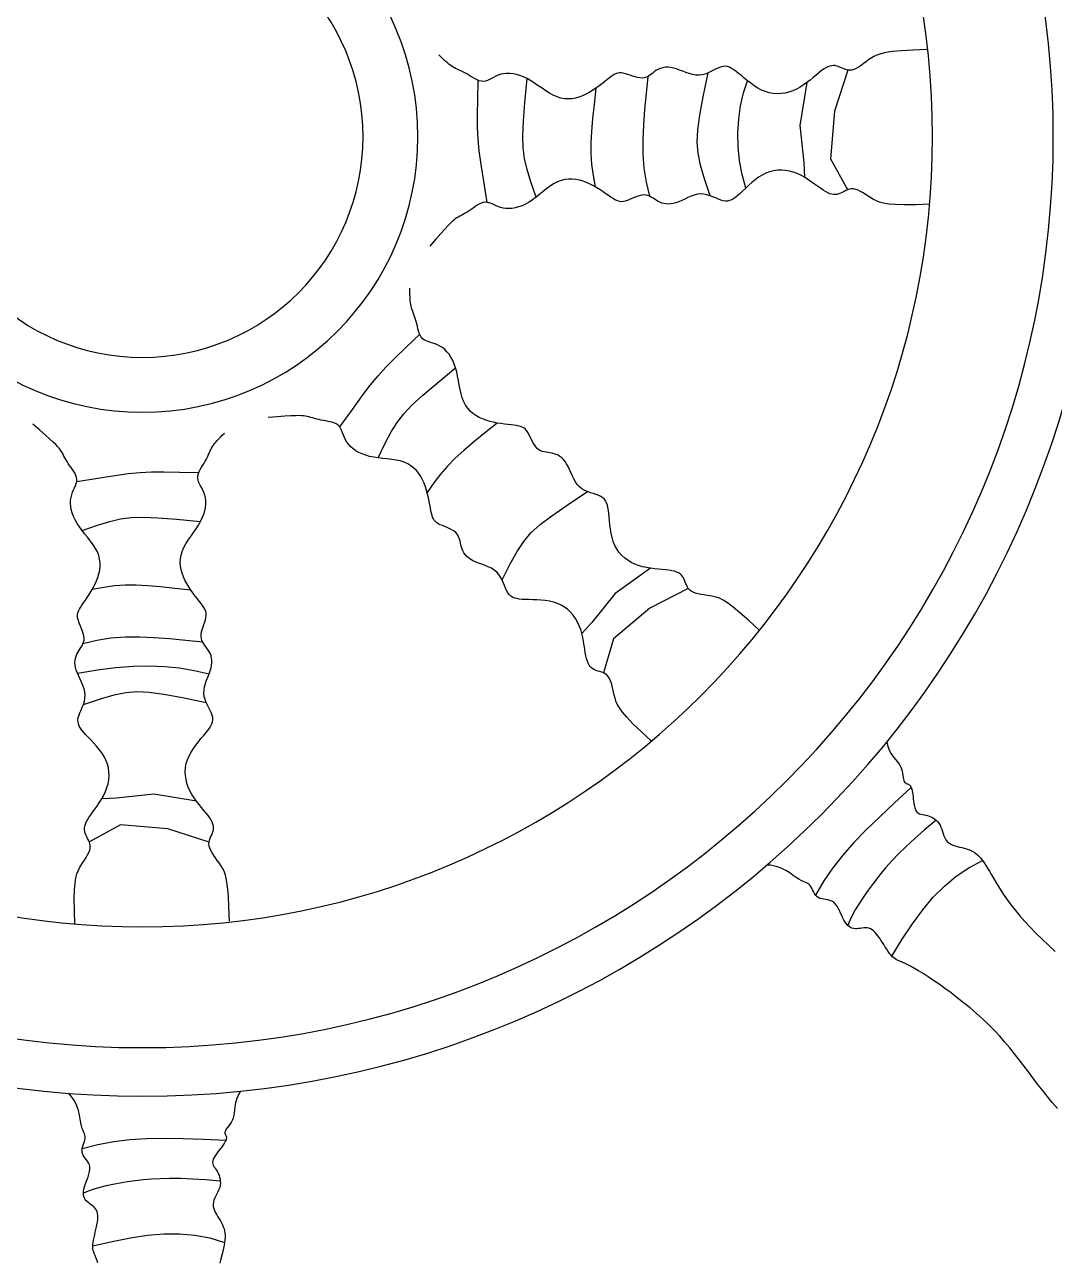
# Model space of a CAD drawing. Header units: millimetres. Extents: x -37 to 8970, y -2 to 4773.
# Drawn here: x 8099.3 to 8178.3, y 353.8 to 448.8 of the extents above; entities that cross this region are included whole.
import ezdxf

# ---------------------------------------------------------------- set-up
doc = ezdxf.new("R2010")
doc.units = ezdxf.units.MM

msp = doc.modelspace()

# ---------------------------------------------------------------- linework, layer by layer
at = {"color": 18, "true_color": 0x000000}
for p, q in [((8162.493, 445.354), (8161.479, 442.195)), ((8159.364, 444.4), (8158.82, 441.111)), ((8161.479, 442.195), (8161.182, 438.553)), ((8158.82, 441.111), (8159.114, 438.256)), ((8159.114, 438.256), (8159.173, 437.125)), ((8161.182, 438.553), (8162.481, 436.185)), ((8147.364, 407.111), (8144.655, 405.17)), ((8144.655, 405.17), (8142.844, 402.943)), ((8150.252, 405.573), (8147.302, 404.057)), ((8147.302, 404.057), (8144.516, 401.691)), ((8142.844, 402.943), (8142.086, 402.102)), ((8144.516, 401.691), (8143.76, 399.098)), ((8165.488, 393.772), (8165.546, 393.528)), ((8165.546, 393.528), (8165.683, 393.159)), ((8165.683, 393.159), (8165.839, 392.864)), ((8165.839, 392.864), (8166.003, 392.624)), ((8166.003, 392.624), (8166.167, 392.425)), ((8166.167, 392.425), (8166.318, 392.25)), ((8166.318, 392.25), (8166.448, 392.081)), ((8166.448, 392.081), (8166.547, 391.907)), ((8166.547, 391.907), (8166.62, 391.728)), ((8166.62, 391.728), (8166.671, 391.549)), ((8166.671, 391.549), (8166.706, 391.375)), ((8166.706, 391.375), (8166.73, 391.21)), ((8166.73, 391.21), (8166.749, 391.059)), ((8166.749, 391.059), (8166.769, 390.927)), ((8166.769, 390.927), (8166.794, 390.817)), ((8166.794, 390.817), (8166.829, 390.734)), ((8166.829, 390.734), (8166.872, 390.674)), ((8166.872, 390.674), (8166.923, 390.631)), ((8166.923, 390.631), (8166.979, 390.6)), ((8166.979, 390.6), (8167.037, 390.577)), ((8167.037, 390.577), (8167.097, 390.556)), ((8167.097, 390.556), (8167.154, 390.533)), ((8167.154, 390.533), (8167.209, 390.501)), ((8167.209, 390.501), (8167.258, 390.458)), ((8167.258, 390.458), (8167.302, 390.401)), ((8106.369, 389.478), (8105.238, 389.419)), ((8109.224, 389.772), (8106.369, 389.478)), ((8112.513, 389.229), (8109.224, 389.772)), ((8167.302, 390.401), (8167.341, 390.33)), ((8167.341, 390.33), (8167.377, 390.245)), ((8167.377, 390.245), (8167.408, 390.145)), ((8167.408, 390.145), (8167.437, 390.029)), ((8167.437, 390.029), (8167.462, 389.898)), ((8167.462, 389.898), (8167.486, 389.751)), ((8167.486, 389.751), (8167.507, 389.588)), ((8167.507, 389.588), (8167.529, 389.414)), ((8167.529, 389.414), (8167.552, 389.235)), ((8167.552, 389.235), (8167.579, 389.057)), ((8167.579, 389.057), (8167.612, 388.886)), ((8167.612, 388.886), (8167.652, 388.726)), ((8167.652, 388.726), (8167.702, 388.585)), ((8167.702, 388.585), (8167.762, 388.467)), ((8167.762, 388.467), (8167.835, 388.378)), ((8167.835, 388.378), (8167.92, 388.312)), ((8167.92, 388.312), (8168.016, 388.266)), ((8168.016, 388.266), (8168.121, 388.233)), ((8168.121, 388.233), (8168.234, 388.208)), ((8168.234, 388.208), (8168.354, 388.187)), ((8168.354, 388.187), (8168.481, 388.163)), ((8168.481, 388.163), (8168.612, 388.132)), ((8168.612, 388.132), (8168.747, 388.088)), ((8168.747, 388.088), (8168.883, 388.031)), ((8168.883, 388.031), (8169.018, 387.961)), ((8169.018, 387.961), (8169.148, 387.877)), ((8169.148, 387.877), (8169.273, 387.78)), ((8169.273, 387.78), (8169.388, 387.668)), ((8169.388, 387.668), (8169.491, 387.542)), ((8106.666, 387.41), (8104.298, 386.112)), ((8110.309, 387.113), (8106.666, 387.41)), ((8113.467, 386.1), (8110.309, 387.113)), ((8169.491, 387.542), (8169.581, 387.401)), ((8169.581, 387.401), (8169.655, 387.246)), ((8169.655, 387.246), (8169.717, 387.081)), ((8169.717, 387.081), (8169.773, 386.911)), ((8169.773, 386.911), (8169.828, 386.74)), ((8169.828, 386.74), (8169.886, 386.572)), ((8169.886, 386.572), (8169.953, 386.412)), ((8169.953, 386.412), (8170.034, 386.266)), ((8170.034, 386.266), (8170.134, 386.137)), ((8170.134, 386.137), (8170.257, 386.029)), ((8170.257, 386.029), (8170.399, 385.94)), ((8170.399, 385.94), (8170.558, 385.867)), ((8170.558, 385.867), (8170.727, 385.806)), ((8170.727, 385.806), (8170.905, 385.755)), ((8170.905, 385.755), (8171.085, 385.71)), ((8171.085, 385.71), (8171.265, 385.667)), ((8171.265, 385.667), (8171.439, 385.624)), ((8171.439, 385.624), (8171.605, 385.577)), ((8171.605, 385.577), (8171.763, 385.525)), ((8171.763, 385.525), (8171.913, 385.466)), ((8171.913, 385.466), (8172.057, 385.397)), ((8172.057, 385.397), (8172.195, 385.317)), ((8172.195, 385.317), (8172.328, 385.224)), ((8172.328, 385.224), (8172.458, 385.116)), ((8172.458, 385.116), (8172.585, 384.992)), ((8172.585, 384.992), (8172.711, 384.849)), ((8172.711, 384.849), (8172.836, 384.688)), ((8156.566, 384.311), (8156.275, 384.318)), ((8157.004, 384.227), (8156.566, 384.311)), ((8157.393, 384.088), (8157.004, 384.227)), ((8157.737, 383.915), (8157.393, 384.088)), ((8158.041, 383.725), (8157.737, 383.915)), ((8172.836, 384.688), (8172.963, 384.508)), ((8172.963, 384.508), (8173.094, 384.308)), ((8173.094, 384.308), (8173.231, 384.089)), ((8173.231, 384.089), (8173.375, 383.851)), ((8173.375, 383.851), (8173.528, 383.592)), ((8158.307, 383.538), (8158.041, 383.725)), ((8158.541, 383.373), (8158.307, 383.538)), ((8158.746, 383.243), (8158.541, 383.373)), ((8158.924, 383.147), (8158.746, 383.243)), ((8159.08, 383.074), (8158.924, 383.147)), ((8159.214, 383.017), (8159.08, 383.074)), ((8159.331, 382.968), (8159.214, 383.017)), ((8159.432, 382.917), (8159.331, 382.968)), ((8159.52, 382.857), (8159.432, 382.917)), ((8159.598, 382.78), (8159.52, 382.857)), ((8173.528, 383.592), (8173.692, 383.313)), ((8173.692, 383.313), (8173.87, 383.015)), ((8173.87, 383.015), (8174.063, 382.696)), ((8159.669, 382.68), (8159.598, 382.78)), ((8159.736, 382.56), (8159.669, 382.68)), ((8159.802, 382.428), (8159.736, 382.56)), ((8159.87, 382.291), (8159.802, 382.428)), ((8159.944, 382.157), (8159.87, 382.291)), ((8160.027, 382.03), (8159.944, 382.157)), ((8160.121, 381.92), (8160.027, 382.03)), ((8160.231, 381.832), (8160.121, 381.92)), ((8174.063, 382.696), (8174.275, 382.359)), ((8174.275, 382.359), (8174.508, 382.005)), ((8174.508, 382.005), (8174.765, 381.634)), ((8160.358, 381.772), (8160.231, 381.832)), ((8160.5, 381.732), (8160.358, 381.772)), ((8160.651, 381.706), (8160.5, 381.732)), ((8160.809, 381.684), (8160.651, 381.706)), ((8160.969, 381.659), (8160.809, 381.684)), ((8161.126, 381.621), (8160.969, 381.659)), ((8161.277, 381.563), (8161.126, 381.621)), ((8161.417, 381.477), (8161.277, 381.563)), ((8161.543, 381.356), (8161.417, 381.477)), ((8161.657, 381.205), (8161.543, 381.356)), ((8161.761, 381.033), (8161.657, 381.205)), ((8161.857, 380.845), (8161.761, 381.033)), ((8174.765, 381.634), (8175.049, 381.247)), ((8175.049, 381.247), (8175.363, 380.846)), ((8161.947, 380.65), (8161.857, 380.845)), ((8162.034, 380.455), (8161.947, 380.65)), ((8162.12, 380.267), (8162.034, 380.455)), ((8162.208, 380.095), (8162.12, 380.267)), ((8162.299, 379.943), (8162.208, 380.095)), ((8175.363, 380.846), (8175.709, 380.43)), ((8175.709, 380.43), (8176.089, 380.002)), ((8176.089, 380.002), (8176.502, 379.562)), ((8162.393, 379.812), (8162.299, 379.943)), ((8162.492, 379.703), (8162.393, 379.812)), ((8162.596, 379.613), (8162.492, 379.703)), ((8162.704, 379.543), (8162.596, 379.613)), ((8162.816, 379.492), (8162.704, 379.543)), ((8162.934, 379.459), (8162.816, 379.492)), ((8163.058, 379.443), (8162.934, 379.459)), ((8163.186, 379.443), (8163.058, 379.443)), ((8163.319, 379.455), (8163.186, 379.443)), ((8163.454, 379.473), (8163.319, 379.455)), ((8163.591, 379.492), (8163.454, 379.473)), ((8163.728, 379.508), (8163.591, 379.492)), ((8163.864, 379.515), (8163.728, 379.508)), ((8163.997, 379.508), (8163.864, 379.515)), ((8164.125, 379.482), (8163.997, 379.508)), ((8164.248, 379.434), (8164.125, 379.482)), ((8164.367, 379.363), (8164.248, 379.434)), ((8164.482, 379.271), (8164.367, 379.363)), ((8164.595, 379.162), (8164.482, 379.271)), ((8164.705, 379.035), (8164.595, 379.162)), ((8164.814, 378.894), (8164.705, 379.035)), ((8176.502, 379.562), (8176.944, 379.111)), ((8176.944, 379.111), (8177.414, 378.651)), ((8164.924, 378.739), (8164.814, 378.894)), ((8165.034, 378.574), (8164.924, 378.739)), ((8165.146, 378.4), (8165.034, 378.574)), ((8165.26, 378.221), (8165.146, 378.4)), ((8165.373, 378.041), (8165.26, 378.221)), ((8177.414, 378.651), (8177.907, 378.182)), ((8177.907, 378.182), (8178.422, 377.706)), ((8165.487, 377.866), (8165.373, 378.041)), ((8165.599, 377.698), (8165.487, 377.866)), ((8165.71, 377.544), (8165.599, 377.698)), ((8165.818, 377.406), (8165.71, 377.544)), ((8165.924, 377.29), (8165.818, 377.406)), ((8166.027, 377.199), (8165.924, 377.29)), ((8166.131, 377.126), (8166.027, 377.199)), ((8166.241, 377.065), (8166.131, 377.126)), ((8166.364, 377.009), (8166.241, 377.065)), ((8166.503, 376.951), (8166.364, 377.009)), ((8166.663, 376.885), (8166.503, 376.951)), ((8166.851, 376.803), (8166.663, 376.885)), ((8167.07, 376.698), (8166.851, 376.803)), ((8167.326, 376.565), (8167.07, 376.698)), ((8167.616, 376.403), (8167.326, 376.565)), ((8167.938, 376.212), (8167.616, 376.403)), ((8168.291, 375.995), (8167.938, 376.212)), ((8168.671, 375.75), (8168.291, 375.995)), ((8169.077, 375.479), (8168.671, 375.75)), ((8169.506, 375.183), (8169.077, 375.479)), ((8169.956, 374.862), (8169.506, 375.183)), ((8170.424, 374.517), (8169.956, 374.862)), ((8170.905, 374.15), (8170.424, 374.517)), ((8171.394, 373.765), (8170.905, 374.15)), ((8171.884, 373.363), (8171.394, 373.765)), ((8172.37, 372.948), (8171.884, 373.363)), ((8172.847, 372.521), (8172.37, 372.948)), ((8173.31, 372.085), (8172.847, 372.521)), ((8173.752, 371.643), (8173.31, 372.085)), ((8174.169, 371.197), (8173.752, 371.643)), ((8174.565, 370.747), (8174.169, 371.197)), ((8174.944, 370.294), (8174.565, 370.747)), ((8175.308, 369.838), (8174.944, 370.294)), ((8175.664, 369.38), (8175.308, 369.838)), ((8176.014, 368.919), (8175.664, 369.38)), ((8176.364, 368.455), (8176.014, 368.919)), ((8176.717, 367.99), (8176.364, 368.455)), ((8177.076, 367.522), (8176.717, 367.99)), ((8102.897, 366.6), (8102.696, 366.811)), ((8115.764, 366.768), (8115.6, 366.41)), ((8115.896, 366.981), (8115.764, 366.768)), ((8177.443, 367.053), (8177.076, 367.522)), ((8177.818, 366.582), (8177.443, 367.053)), ((8103.147, 366.231), (8102.897, 366.6)), ((8103.325, 365.858), (8103.147, 366.231)), ((8103.445, 365.492), (8103.325, 365.858)), ((8115.449, 365.805), (8115.423, 365.549)), ((8115.501, 366.091), (8115.449, 365.805)), ((8115.6, 366.41), (8115.501, 366.091)), ((8178.199, 366.109), (8177.818, 366.582)), ((8178.588, 365.634), (8178.199, 366.109)), ((8103.525, 365.143), (8103.445, 365.492)), ((8103.582, 364.822), (8103.525, 365.143)), ((8103.63, 364.54), (8103.582, 364.822)), ((8115.326, 364.913), (8115.251, 364.736)), ((8115.379, 365.107), (8115.326, 364.913)), ((8115.406, 365.318), (8115.379, 365.107)), ((8115.423, 365.549), (8115.406, 365.318)), ((8103.683, 364.304), (8103.63, 364.54)), ((8103.741, 364.109), (8103.683, 364.304)), ((8103.8, 363.948), (8103.741, 364.109)), ((8103.855, 363.813), (8103.8, 363.948)), ((8114.696, 363.885), (8114.684, 363.811)), ((8114.73, 363.969), (8114.696, 363.885)), ((8114.789, 364.064), (8114.73, 363.969)), ((8114.87, 364.171), (8114.789, 364.064)), ((8114.963, 364.291), (8114.87, 364.171)), ((8115.062, 364.425), (8114.963, 364.291)), ((8115.161, 364.573), (8115.062, 364.425)), ((8115.251, 364.736), (8115.161, 364.573)), ((8103.806, 362.836), (8103.854, 362.981)), ((8103.854, 362.981), (8103.901, 363.12)), ((8103.902, 363.695), (8103.855, 363.813)), ((8103.901, 363.12), (8103.938, 363.252)), ((8103.938, 363.588), (8103.902, 363.695)), ((8103.958, 363.484), (8103.938, 363.588)), ((8103.938, 363.252), (8103.959, 363.374)), ((8103.959, 363.374), (8103.958, 363.484)), ((8114.627, 362.957), (8114.553, 362.846)), ((8114.689, 363.058), (8114.627, 362.957)), ((8114.684, 363.811), (8114.689, 363.745)), ((8114.689, 363.745), (8114.707, 363.684)), ((8114.737, 363.152), (8114.689, 363.058)), ((8114.707, 363.684), (8114.732, 363.627)), ((8114.732, 363.627), (8114.759, 363.57)), ((8114.773, 363.237), (8114.737, 363.152)), ((8114.759, 363.57), (8114.784, 363.512)), ((8114.795, 363.315), (8114.773, 363.237)), ((8114.784, 363.512), (8114.8, 363.452)), ((8114.804, 363.386), (8114.795, 363.315)), ((8114.8, 363.452), (8114.804, 363.386)), ((8103.72, 362.396), (8103.731, 362.541)), ((8103.736, 362.256), (8103.72, 362.396)), ((8103.731, 362.541), (8103.762, 362.688)), ((8103.783, 362.123), (8103.736, 362.256)), ((8103.762, 362.688), (8103.806, 362.836)), ((8103.855, 361.995), (8103.783, 362.123)), ((8103.944, 361.869), (8103.855, 361.995)), ((8113.943, 362.024), (8113.858, 361.883)), ((8114.041, 362.169), (8113.943, 362.024)), ((8114.148, 362.314), (8114.041, 362.169)), ((8114.258, 362.457), (8114.148, 362.314)), ((8114.365, 362.595), (8114.258, 362.457)), ((8114.465, 362.726), (8114.365, 362.595)), ((8114.553, 362.846), (8114.465, 362.726)), ((8104.04, 361.742), (8103.944, 361.869)), ((8104.135, 361.612), (8104.04, 361.742)), ((8104.22, 361.474), (8104.135, 361.612)), ((8104.285, 361.326), (8104.22, 361.474)), ((8104.323, 361.166), (8104.285, 361.326)), ((8104.301, 360.804), (8104.327, 360.991)), ((8104.327, 360.991), (8104.323, 361.166)), ((8113.753, 361.622), (8113.741, 361.507)), ((8113.741, 361.507), (8113.755, 361.401)), ((8113.793, 361.748), (8113.753, 361.622)), ((8113.755, 361.401), (8113.79, 361.301)), ((8113.79, 361.301), (8113.841, 361.203)), ((8113.858, 361.883), (8113.793, 361.748)), ((8113.841, 361.203), (8113.903, 361.106)), ((8113.903, 361.106), (8113.973, 361.005)), ((8113.973, 361.005), (8114.046, 360.899)), ((8104.037, 360.007), (8104.113, 360.206)), ((8104.113, 360.206), (8104.187, 360.408)), ((8104.187, 360.408), (8104.252, 360.609)), ((8104.252, 360.609), (8104.301, 360.804)), ((8114.046, 360.899), (8114.117, 360.784)), ((8114.117, 360.784), (8114.181, 360.658)), ((8114.181, 360.658), (8114.237, 360.521)), ((8114.237, 360.521), (8114.283, 360.377)), ((8114.283, 360.377), (8114.316, 360.225)), ((8114.316, 360.225), (8114.335, 360.068)), ((8114.335, 360.068), (8114.337, 359.908)), ((8103.829, 359.151), (8103.837, 359.299)), ((8103.839, 359.015), (8103.829, 359.151)), ((8103.837, 359.299), (8103.862, 359.458)), ((8103.862, 359.458), (8103.905, 359.629)), ((8103.905, 359.629), (8103.965, 359.814)), ((8103.965, 359.814), (8104.037, 360.007)), ((8114.075, 359.1), (8113.992, 358.94)), ((8114.155, 359.26), (8114.075, 359.1)), ((8114.228, 359.421), (8114.155, 359.26)), ((8114.285, 359.582), (8114.228, 359.421)), ((8114.321, 359.745), (8114.285, 359.582)), ((8114.337, 359.908), (8114.321, 359.745)), ((8103.866, 358.889), (8103.839, 359.015)), ((8103.909, 358.773), (8103.866, 358.889)), ((8103.969, 358.666), (8103.909, 358.773)), ((8104.045, 358.568), (8103.969, 358.666)), ((8104.136, 358.477), (8104.045, 358.568)), ((8104.238, 358.391), (8104.136, 358.477)), ((8104.347, 358.308), (8104.238, 358.391)), ((8104.457, 358.225), (8104.347, 358.308)), ((8104.565, 358.14), (8104.457, 358.225)), ((8104.666, 358.049), (8104.565, 358.14)), ((8113.803, 358.459), (8113.783, 358.297)), ((8113.783, 358.297), (8113.793, 358.134)), ((8113.793, 358.134), (8113.831, 357.971)), ((8113.849, 358.62), (8113.803, 358.459)), ((8113.915, 358.78), (8113.849, 358.62)), ((8113.992, 358.94), (8113.915, 358.78)), ((8104.755, 357.95), (8104.666, 358.049)), ((8104.828, 357.841), (8104.755, 357.95)), ((8104.881, 357.719), (8104.828, 357.841)), ((8104.914, 357.585), (8104.881, 357.719)), ((8104.931, 357.439), (8104.914, 357.585)), ((8104.922, 357.114), (8104.933, 357.282)), ((8104.933, 357.282), (8104.931, 357.439)), ((8113.831, 357.971), (8113.891, 357.807)), ((8113.891, 357.807), (8113.968, 357.644)), ((8113.968, 357.644), (8114.057, 357.482)), ((8114.057, 357.482), (8114.153, 357.323)), ((8114.153, 357.323), (8114.249, 357.166)), ((8104.738, 356.147), (8104.785, 356.353)), ((8104.785, 356.353), (8104.829, 356.556)), ((8104.829, 356.556), (8104.867, 356.751)), ((8104.867, 356.751), (8104.899, 356.937)), ((8104.899, 356.937), (8104.922, 357.114)), ((8114.249, 357.166), (8114.342, 357.012)), ((8114.342, 357.012), (8114.427, 356.861)), ((8114.427, 356.861), (8114.501, 356.713)), ((8114.501, 356.713), (8114.565, 356.565)), ((8114.565, 356.565), (8114.618, 356.414)), ((8114.618, 356.414), (8114.66, 356.26)), ((8114.66, 356.26), (8114.688, 356.1)), ((8104.557, 355.175), (8104.578, 355.349)), ((8104.578, 355.349), (8104.609, 355.537)), ((8104.609, 355.537), (8104.647, 355.735)), ((8104.647, 355.735), (8104.691, 355.939)), ((8104.691, 355.939), (8104.738, 356.147)), ((8114.668, 355.362), (8114.631, 355.145)), ((8114.694, 355.565), (8114.668, 355.362)), ((8114.688, 356.1), (8114.704, 355.932)), ((8114.706, 355.754), (8114.694, 355.565)), ((8114.704, 355.932), (8114.706, 355.754)), ((8104.55, 355.019), (8104.557, 355.175)), ((8104.558, 354.881), (8104.55, 355.019)), ((8104.58, 354.756), (8104.558, 354.881)), ((8104.615, 354.635), (8104.58, 354.756)), ((8104.662, 354.509), (8104.615, 354.635)), ((8104.719, 354.37), (8104.662, 354.509)), ((8104.786, 354.209), (8104.719, 354.37)), ((8114.457, 354.389), (8114.383, 354.098)), ((8114.524, 354.659), (8114.457, 354.389)), ((8114.582, 354.911), (8114.524, 354.659)), ((8114.631, 355.145), (8114.582, 354.911)), ((8104.861, 354.019), (8104.786, 354.209)), ((8104.942, 353.789), (8104.861, 354.019)), ((8114.383, 354.098), (8114.302, 353.785))]:
    msp.add_line(p, q, dxfattribs=at)
for points in [[(8168.575, 446.923), (8167.486, 446.887), (8166.619, 446.838), (8165.941, 446.775), (8165.422, 446.699), (8165.029, 446.611), (8164.732, 446.509), (8164.498, 446.396), (8164.296, 446.27), (8164.099, 446.134), (8163.903, 445.992), (8163.709, 445.85), (8163.518, 445.715), (8163.331, 445.591), (8163.15, 445.487), (8162.974, 445.406), (8162.806, 445.356), (8162.646, 445.34), (8162.493, 445.354), (8162.346, 445.39), (8162.204, 445.442), (8162.066, 445.502), (8161.932, 445.565), (8161.799, 445.623), (8161.668, 445.668), (8161.536, 445.696), (8161.403, 445.704), (8161.266, 445.692), (8161.123, 445.659), (8160.974, 445.603), (8160.816, 445.524), (8160.647, 445.42), (8160.466, 445.292), (8160.271, 445.14), (8160.063, 444.968), (8159.842, 444.783), (8159.609, 444.591), (8159.364, 444.4), (8159.107, 444.215), (8158.84, 444.043), (8158.564, 443.89), (8158.278, 443.762), (8157.984, 443.661), (8157.685, 443.589), (8157.382, 443.547), (8157.078, 443.535), (8156.774, 443.556), (8156.472, 443.611), (8156.174, 443.701), (8155.881, 443.826), (8155.596, 443.979), (8155.32, 444.155), (8155.054, 444.345), (8154.8, 444.542), (8154.559, 444.738), (8154.332, 444.927), (8154.122, 445.101), (8153.929, 445.254), (8153.749, 445.383), (8153.58, 445.488), (8153.419, 445.567), (8153.26, 445.619), (8153.102, 445.643), (8152.94, 445.637), (8152.771, 445.601), (8152.592, 445.535), (8152.403, 445.447), (8152.205, 445.345), (8151.997, 445.239), (8151.78, 445.139), (8151.555, 445.053), (8151.322, 444.991), (8151.082, 444.962), (8150.834, 444.972), (8150.583, 445.016), (8150.33, 445.085), (8150.077, 445.171), (8149.829, 445.265), (8149.586, 445.359), (8149.352, 445.444), (8149.13, 445.512), (8148.921, 445.555), (8148.725, 445.575), (8148.542, 445.573), (8148.37, 445.552), (8148.208, 445.513), (8148.056, 445.458), (8147.913, 445.39), (8147.778, 445.311), (8147.65, 445.222), (8147.526, 445.13), (8147.403, 445.037), (8147.279, 444.949), (8147.151, 444.872), (8147.016, 444.809), (8146.872, 444.766), (8146.714, 444.747), (8146.543, 444.756), (8146.361, 444.788), (8146.172, 444.837), (8145.979, 444.897), (8145.788, 444.962), (8145.603, 445.025), (8145.426, 445.08), (8145.263, 445.122), (8145.116, 445.145), (8144.982, 445.148), (8144.857, 445.13), (8144.735, 445.093), (8144.611, 445.037), (8144.482, 444.96), (8144.342, 444.863), (8144.187, 444.746), (8144.013, 444.61), (8143.821, 444.459), (8143.613, 444.298), (8143.39, 444.131), (8143.156, 443.964), (8142.911, 443.8), (8142.657, 443.646), (8142.397, 443.506), (8142.132, 443.385), (8141.863, 443.285), (8141.589, 443.209), (8141.313, 443.16), (8141.033, 443.141), (8140.752, 443.155), (8140.468, 443.205), (8140.182, 443.292), (8139.895, 443.419), (8139.608, 443.578), (8139.32, 443.76), (8139.033, 443.957), (8138.746, 444.158), (8138.46, 444.356), (8138.176, 444.541), (8137.893, 444.705), (8137.613, 444.84), (8137.337, 444.946), (8137.067, 445.023), (8136.805, 445.074), (8136.552, 445.099), (8136.31, 445.099), (8136.081, 445.075), (8135.866, 445.03), (8135.667, 444.964), (8135.483, 444.884), (8135.309, 444.796), (8135.145, 444.709), (8134.987, 444.627), (8134.833, 444.559), (8134.681, 444.511), (8134.527, 444.491), (8134.371, 444.502), (8134.211, 444.542), (8134.051, 444.605), (8133.889, 444.684), (8133.727, 444.776), (8133.566, 444.874), (8133.407, 444.972), (8133.251, 445.066), (8133.098, 445.15), (8132.949, 445.226), (8132.803, 445.295), (8132.662, 445.36), (8132.526, 445.424), (8132.393, 445.487), (8132.266, 445.552), (8132.144, 445.622), (8132.026, 445.698), (8131.911, 445.782), (8131.796, 445.876), (8131.676, 445.98), (8131.55, 446.097), (8131.415, 446.227), (8131.268, 446.373), (8131.105, 446.536)], [(8134.82, 435.202), (8134.553, 436.832), (8134.354, 438.111), (8134.214, 439.15), (8134.126, 440.058), (8134.082, 440.944), (8134.072, 441.919), (8134.091, 443.092), (8134.128, 444.574)], [(8138.581, 435.609), (8138.178, 436.782), (8137.882, 437.732), (8137.684, 438.565), (8137.577, 439.388), (8137.552, 440.306), (8137.602, 441.428), (8137.718, 442.859), (8137.893, 444.705)], [(8147.151, 444.872), (8147.023, 443.569), (8146.906, 442.332), (8146.814, 441.15), (8146.764, 440.011), (8146.77, 438.904), (8146.85, 437.82), (8147.017, 436.747), (8147.287, 435.673)], [(8151.924, 435.715), (8151.505, 437.018), (8151.204, 438.064), (8151.019, 438.965), (8150.949, 439.829), (8150.992, 440.769), (8151.146, 441.893), (8151.409, 443.313), (8151.78, 445.139)], [(8143.156, 443.964), (8143.022, 442.719), (8142.912, 441.627), (8142.832, 440.653), (8142.789, 439.763), (8142.789, 438.926), (8142.839, 438.106), (8142.944, 437.27), (8143.113, 436.386)], [(8154.67, 436.3), (8154.388, 437.34), (8154.196, 438.4), (8154.09, 439.467), (8154.07, 440.531), (8154.133, 441.581), (8154.277, 442.606), (8154.5, 443.597), (8154.8, 444.542)], [(8168.801, 435.053), (8167.711, 435.017), (8166.842, 435.008), (8166.162, 435.025), (8165.639, 435.067), (8165.242, 435.129), (8164.938, 435.21), (8164.697, 435.308), (8164.487, 435.42), (8164.281, 435.543), (8164.076, 435.671), (8163.873, 435.8), (8163.674, 435.922), (8163.479, 436.033), (8163.291, 436.125), (8163.111, 436.194), (8162.94, 436.233), (8162.779, 436.238), (8162.627, 436.214), (8162.483, 436.168), (8162.345, 436.107), (8162.211, 436.037), (8162.081, 435.966), (8161.953, 435.9), (8161.825, 435.845), (8161.695, 435.809), (8161.563, 435.792), (8161.425, 435.795), (8161.281, 435.819), (8161.128, 435.865), (8160.965, 435.933), (8160.79, 436.025), (8160.601, 436.14), (8160.396, 436.28), (8160.177, 436.438), (8159.944, 436.607), (8159.699, 436.783), (8159.441, 436.958), (8159.173, 437.125), (8158.895, 437.279), (8158.609, 437.413), (8158.315, 437.521), (8158.016, 437.602), (8157.713, 437.654), (8157.408, 437.677), (8157.103, 437.668), (8156.801, 437.627), (8156.503, 437.552), (8156.212, 437.442), (8155.928, 437.298), (8155.654, 437.126), (8155.39, 436.932), (8155.138, 436.725), (8154.897, 436.512), (8154.67, 436.3), (8154.456, 436.096), (8154.258, 435.908), (8154.075, 435.743), (8153.905, 435.602), (8153.743, 435.486), (8153.587, 435.397), (8153.433, 435.334), (8153.276, 435.3), (8153.114, 435.295), (8152.943, 435.32), (8152.761, 435.374), (8152.566, 435.449), (8152.361, 435.537), (8152.147, 435.629), (8151.924, 435.715), (8151.693, 435.785), (8151.457, 435.832), (8151.215, 435.845), (8150.969, 435.818), (8150.721, 435.758), (8150.473, 435.672), (8150.227, 435.569), (8149.985, 435.459), (8149.749, 435.349), (8149.522, 435.249), (8149.304, 435.166), (8149.099, 435.109), (8148.905, 435.076), (8148.722, 435.066), (8148.549, 435.076), (8148.385, 435.104), (8148.23, 435.148), (8148.082, 435.206), (8147.942, 435.277), (8147.808, 435.356), (8147.678, 435.441), (8147.55, 435.525), (8147.42, 435.604), (8147.287, 435.673), (8147.149, 435.727), (8147.001, 435.76), (8146.843, 435.768), (8146.673, 435.748), (8146.493, 435.704), (8146.308, 435.642), (8146.12, 435.57), (8145.934, 435.493), (8145.752, 435.417), (8145.58, 435.35), (8145.42, 435.298), (8145.275, 435.265), (8145.142, 435.253), (8145.015, 435.262), (8144.891, 435.291), (8144.764, 435.34), (8144.63, 435.408), (8144.484, 435.495), (8144.321, 435.601), (8144.139, 435.725), (8143.937, 435.863), (8143.719, 436.01), (8143.486, 436.162), (8143.24, 436.313), (8142.985, 436.46), (8142.722, 436.596), (8142.453, 436.719), (8142.18, 436.823), (8141.905, 436.905), (8141.627, 436.962), (8141.348, 436.992), (8141.068, 436.992), (8140.788, 436.959), (8140.508, 436.891), (8140.229, 436.785), (8139.951, 436.639), (8139.675, 436.461), (8139.4, 436.261), (8139.126, 436.045), (8138.853, 435.825), (8138.581, 435.609), (8138.31, 435.405), (8138.039, 435.223), (8137.768, 435.069), (8137.5, 434.946), (8137.236, 434.85), (8136.977, 434.782), (8136.726, 434.741), (8136.485, 434.725), (8136.255, 434.733), (8136.038, 434.764), (8135.835, 434.816), (8135.646, 434.884), (8135.467, 434.96), (8135.297, 435.036), (8135.134, 435.107), (8134.976, 435.164), (8134.82, 435.202), (8134.666, 435.212), (8134.511, 435.191), (8134.354, 435.14), (8134.198, 435.067), (8134.042, 434.977), (8133.887, 434.874), (8133.733, 434.766), (8133.581, 434.657), (8133.431, 434.554), (8133.284, 434.46), (8133.14, 434.374), (8133, 434.295), (8132.863, 434.221), (8132.731, 434.148), (8132.603, 434.077), (8132.481, 434.003), (8132.363, 433.925), (8132.249, 433.839), (8132.127, 433.732), (8131.981, 433.59), (8131.798, 433.397), (8131.564, 433.139), (8131.264, 432.801), (8130.884, 432.368), (8130.41, 431.826)], [(8155.662, 402.382), (8154.867, 403.127), (8154.219, 403.705), (8153.695, 404.14), (8153.274, 404.453), (8152.934, 404.668), (8152.652, 404.807), (8152.406, 404.892), (8152.175, 404.946), (8151.939, 404.989), (8151.7, 405.027), (8151.462, 405.064), (8151.232, 405.103), (8151.013, 405.148), (8150.81, 405.203), (8150.629, 405.27), (8150.475, 405.353), (8150.35, 405.455), (8150.252, 405.573), (8150.173, 405.703), (8150.11, 405.84), (8150.055, 405.98), (8150.004, 406.119), (8149.951, 406.254), (8149.891, 406.379), (8149.817, 406.492), (8149.729, 406.592), (8149.623, 406.68), (8149.499, 406.757), (8149.354, 406.823), (8149.186, 406.879), (8148.994, 406.925), (8148.775, 406.963), (8148.53, 406.992), (8148.261, 407.018), (8147.974, 407.043), (8147.673, 407.073), (8147.364, 407.111), (8147.052, 407.162), (8146.742, 407.229), (8146.438, 407.316), (8146.146, 407.428), (8145.867, 407.565), (8145.604, 407.725), (8145.36, 407.909), (8145.137, 408.116), (8144.937, 408.346), (8144.762, 408.598), (8144.615, 408.873), (8144.496, 409.168), (8144.403, 409.478), (8144.332, 409.797), (8144.278, 410.12), (8144.238, 410.439), (8144.206, 410.748), (8144.18, 411.042), (8144.154, 411.314), (8144.126, 411.558), (8144.09, 411.777), (8144.045, 411.97), (8143.986, 412.14), (8143.911, 412.289), (8143.816, 412.418), (8143.697, 412.528), (8143.552, 412.622), (8143.379, 412.702), (8143.183, 412.773), (8142.971, 412.842), (8142.749, 412.914), (8142.525, 412.996), (8142.305, 413.095), (8142.096, 413.216), (8141.906, 413.365), (8141.738, 413.547), (8141.592, 413.756), (8141.461, 413.984), (8141.344, 414.223), (8141.234, 414.465), (8141.129, 414.703), (8141.024, 414.929), (8140.914, 415.134), (8140.798, 415.312), (8140.673, 415.465), (8140.542, 415.593), (8140.405, 415.7), (8140.264, 415.786), (8140.118, 415.855), (8139.968, 415.908), (8139.817, 415.947), (8139.663, 415.976), (8139.51, 415.998), (8139.358, 416.019), (8139.208, 416.045), (8139.063, 416.08), (8138.923, 416.132), (8138.79, 416.203), (8138.666, 416.301), (8138.551, 416.428), (8138.445, 416.58), (8138.346, 416.749), (8138.252, 416.927), (8138.163, 417.108), (8138.076, 417.284), (8137.99, 417.448), (8137.905, 417.592), (8137.817, 417.712), (8137.724, 417.809), (8137.623, 417.886), (8137.511, 417.946), (8137.383, 417.993), (8137.237, 418.03), (8137.07, 418.06), (8136.878, 418.088), (8136.659, 418.114), (8136.416, 418.143), (8136.155, 418.176), (8135.88, 418.216), (8135.595, 418.263), (8135.307, 418.321), (8135.019, 418.392), (8134.736, 418.477), (8134.462, 418.578), (8134.201, 418.698), (8133.954, 418.837), (8133.724, 418.998), (8133.513, 419.183), (8133.324, 419.392), (8133.158, 419.628), (8133.018, 419.892), (8132.905, 420.184), (8132.814, 420.5), (8132.74, 420.832), (8132.675, 421.174), (8132.615, 421.519), (8132.553, 421.861), (8132.482, 422.194), (8132.399, 422.509), (8132.296, 422.803), (8132.176, 423.072), (8132.039, 423.318), (8131.889, 423.539), (8131.728, 423.736), (8131.557, 423.907), (8131.378, 424.052), (8131.195, 424.172), (8131.008, 424.266), (8130.82, 424.34), (8130.636, 424.401), (8130.458, 424.455), (8130.288, 424.509), (8130.131, 424.57), (8129.99, 424.644), (8129.867, 424.738), (8129.764, 424.856), (8129.68, 424.997), (8129.61, 425.155), (8129.552, 425.326), (8129.503, 425.505), (8129.458, 425.688), (8129.416, 425.87), (8129.371, 426.047), (8129.322, 426.214), (8129.27, 426.373), (8129.217, 426.525), (8129.163, 426.671), (8129.111, 426.812), (8129.062, 426.951), (8129.019, 427.087), (8128.982, 427.223), (8128.952, 427.36), (8128.93, 427.5), (8128.915, 427.648), (8128.904, 427.807), (8128.898, 427.978), (8128.894, 428.166), (8128.893, 428.374), (8128.893, 428.604)], [(8123.506, 417.962), (8124.47, 419.304), (8125.233, 420.349), (8125.869, 421.182), (8126.449, 421.886), (8127.044, 422.545), (8127.727, 423.241), (8128.569, 424.058), (8129.644, 425.079)], [(8126.453, 415.59), (8126.998, 416.705), (8127.46, 417.586), (8127.909, 418.315), (8128.415, 418.973), (8129.047, 419.64), (8129.875, 420.397), (8130.969, 421.327), (8132.399, 422.509)], [(8103.167, 379.792), (8103.13, 380.881), (8103.121, 381.75), (8103.139, 382.43), (8103.18, 382.953), (8103.242, 383.351), (8103.323, 383.654), (8103.421, 383.895), (8103.533, 384.106), (8103.656, 384.311), (8103.784, 384.516), (8103.913, 384.719), (8104.035, 384.919), (8104.146, 385.113), (8104.238, 385.301), (8104.307, 385.481), (8104.346, 385.653), (8104.351, 385.814), (8104.327, 385.966), (8104.281, 386.11), (8104.22, 386.248), (8104.15, 386.381), (8104.079, 386.511), (8104.013, 386.64), (8103.958, 386.768), (8103.922, 386.897), (8103.905, 387.03), (8103.908, 387.167), (8103.932, 387.312), (8103.978, 387.464), (8104.046, 387.627), (8104.138, 387.802), (8104.254, 387.992), (8104.393, 388.196), (8104.551, 388.415), (8104.721, 388.648), (8104.896, 388.894), (8105.071, 389.151), (8105.238, 389.419), (8105.392, 389.697), (8105.526, 389.983), (8105.635, 390.277), (8105.715, 390.577), (8105.768, 390.88), (8105.79, 391.185), (8105.781, 391.489), (8105.74, 391.791), (8105.665, 392.089), (8105.555, 392.381), (8105.411, 392.664), (8105.239, 392.938), (8105.046, 393.202), (8104.838, 393.455), (8104.625, 393.695), (8104.413, 393.923), (8104.209, 394.136), (8104.021, 394.334), (8103.856, 394.517), (8103.715, 394.688), (8103.599, 394.849), (8103.51, 395.005), (8103.448, 395.16), (8103.413, 395.316), (8103.408, 395.478), (8103.433, 395.649), (8103.487, 395.832), (8103.562, 396.026), (8103.651, 396.231), (8103.742, 396.446), (8103.828, 396.669), (8103.898, 396.899), (8103.945, 397.136), (8103.958, 397.377), (8103.931, 397.623), (8103.871, 397.871), (8103.785, 398.119), (8103.682, 398.365), (8103.572, 398.607), (8103.462, 398.843), (8103.362, 399.071), (8103.279, 399.288), (8103.222, 399.494), (8103.189, 399.688), (8103.179, 399.871), (8103.189, 400.044), (8103.217, 400.208), (8103.261, 400.363), (8103.32, 400.51), (8103.39, 400.65), (8103.47, 400.784), (8103.554, 400.914), (8103.638, 401.043), (8103.717, 401.172), (8103.786, 401.305), (8103.84, 401.444), (8103.873, 401.591), (8103.881, 401.749), (8103.861, 401.919), (8103.817, 402.099), (8103.755, 402.285), (8103.683, 402.473), (8103.606, 402.659), (8103.53, 402.84), (8103.463, 403.012), (8103.411, 403.172), (8103.378, 403.317), (8103.367, 403.451), (8103.375, 403.577), (8103.404, 403.702), (8103.453, 403.828), (8103.521, 403.963), (8103.608, 404.109), (8103.714, 404.271), (8103.838, 404.454), (8103.976, 404.655), (8104.123, 404.874), (8104.275, 405.107), (8104.426, 405.352), (8104.573, 405.607), (8104.709, 405.871), (8104.832, 406.14), (8104.936, 406.412), (8105.018, 406.688), (8105.075, 406.965), (8105.105, 407.244), (8105.105, 407.524), (8105.073, 407.805), (8105.004, 408.085), (8104.898, 408.364), (8104.752, 408.641), (8104.574, 408.918), (8104.374, 409.192), (8104.159, 409.466), (8103.938, 409.739), (8103.722, 410.011), (8103.518, 410.283), (8103.336, 410.554), (8103.182, 410.824), (8103.059, 411.092), (8102.963, 411.357), (8102.895, 411.615), (8102.854, 411.866), (8102.838, 412.107), (8102.846, 412.338), (8102.877, 412.555), (8102.93, 412.757), (8102.997, 412.947), (8103.073, 413.126), (8103.149, 413.296), (8103.22, 413.459), (8103.278, 413.617), (8103.315, 413.772), (8103.325, 413.927), (8103.304, 414.082), (8103.253, 414.238), (8103.18, 414.394), (8103.09, 414.55), (8102.987, 414.706), (8102.879, 414.859), (8102.77, 415.012), (8102.667, 415.161), (8102.573, 415.309), (8102.487, 415.452), (8102.408, 415.593), (8102.334, 415.729), (8102.261, 415.861), (8102.19, 415.989), (8102.116, 416.112), (8102.038, 416.229), (8101.952, 416.343), (8101.845, 416.466), (8101.703, 416.611), (8101.51, 416.794), (8101.252, 417.028), (8100.914, 417.328), (8100.481, 417.708), (8099.939, 418.183)], [(8147.429, 393.829), (8146.632, 394.573), (8146.012, 395.182), (8145.543, 395.675), (8145.203, 396.074), (8144.966, 396.399), (8144.808, 396.671), (8144.707, 396.911), (8144.637, 397.139), (8144.579, 397.371), (8144.525, 397.607), (8144.472, 397.841), (8144.418, 398.069), (8144.359, 398.285), (8144.291, 398.483), (8144.212, 398.659), (8144.118, 398.807), (8144.008, 398.925), (8143.884, 399.016), (8143.75, 399.085), (8143.609, 399.139), (8143.465, 399.184), (8143.323, 399.226), (8143.185, 399.27), (8143.056, 399.322), (8142.938, 399.388), (8142.832, 399.469), (8142.737, 399.569), (8142.652, 399.688), (8142.577, 399.828), (8142.51, 399.992), (8142.451, 400.181), (8142.399, 400.396), (8142.353, 400.639), (8142.31, 400.906), (8142.265, 401.191), (8142.215, 401.488), (8142.157, 401.794), (8142.086, 402.102), (8141.998, 402.407), (8141.891, 402.704), (8141.759, 402.989), (8141.605, 403.258), (8141.427, 403.509), (8141.228, 403.74), (8141.006, 403.949), (8140.763, 404.134), (8140.5, 404.291), (8140.216, 404.42), (8139.914, 404.519), (8139.598, 404.591), (8139.275, 404.641), (8138.95, 404.673), (8138.629, 404.692), (8138.318, 404.703), (8138.023, 404.71), (8137.75, 404.717), (8137.504, 404.729), (8137.284, 404.75), (8137.088, 404.783), (8136.914, 404.83), (8136.761, 404.895), (8136.626, 404.981), (8136.507, 405.092), (8136.404, 405.23), (8136.313, 405.398), (8136.229, 405.589), (8136.146, 405.796), (8136.059, 406.013), (8135.962, 406.231), (8135.849, 406.443), (8135.715, 406.644), (8135.553, 406.824), (8135.361, 406.979), (8135.142, 407.111), (8134.906, 407.226), (8134.66, 407.328), (8134.411, 407.421), (8134.166, 407.51), (8133.934, 407.6), (8133.722, 407.695), (8133.536, 407.8), (8133.376, 407.914), (8133.239, 408.036), (8133.124, 408.165), (8133.028, 408.301), (8132.95, 408.442), (8132.887, 408.587), (8132.838, 408.736), (8132.799, 408.887), (8132.767, 409.039), (8132.736, 409.19), (8132.7, 409.337), (8132.655, 409.48), (8132.594, 409.616), (8132.514, 409.744), (8132.408, 409.861), (8132.273, 409.967), (8132.115, 410.063), (8131.94, 410.151), (8131.756, 410.232), (8131.57, 410.309), (8131.388, 410.384), (8131.219, 410.459), (8131.069, 410.535), (8130.943, 410.614), (8130.841, 410.7), (8130.757, 410.796), (8130.69, 410.904), (8130.634, 411.028), (8130.588, 411.171), (8130.546, 411.336), (8130.506, 411.526), (8130.465, 411.743), (8130.42, 411.983), (8130.37, 412.242), (8130.312, 412.513), (8130.246, 412.794), (8130.169, 413.078), (8130.079, 413.361), (8129.976, 413.638), (8129.856, 413.904), (8129.719, 414.157), (8129.564, 414.393), (8129.388, 414.612), (8129.19, 414.81), (8128.968, 414.985), (8128.722, 415.135), (8128.449, 415.257), (8128.15, 415.35), (8127.829, 415.42), (8127.493, 415.472), (8127.147, 415.514), (8126.798, 415.551), (8126.453, 415.59), (8126.117, 415.638), (8125.796, 415.701), (8125.497, 415.784), (8125.219, 415.886), (8124.965, 416.005), (8124.734, 416.14), (8124.528, 416.288), (8124.346, 416.447), (8124.189, 416.616), (8124.057, 416.791), (8123.951, 416.972), (8123.865, 417.154), (8123.792, 417.334), (8123.726, 417.508), (8123.66, 417.673), (8123.589, 417.826), (8123.506, 417.962), (8123.404, 418.079), (8123.279, 418.173), (8123.133, 418.248), (8122.971, 418.307), (8122.796, 418.353), (8122.614, 418.39), (8122.429, 418.423), (8122.244, 418.453), (8122.065, 418.486), (8121.895, 418.523), (8121.732, 418.565), (8121.577, 418.608), (8121.428, 418.652), (8121.284, 418.695), (8121.142, 418.734), (8121.004, 418.768), (8120.866, 418.796), (8120.724, 418.816), (8120.562, 418.827), (8120.358, 418.83), (8120.093, 418.822), (8119.745, 418.806), (8119.294, 418.779), (8118.719, 418.742), (8118, 418.694)], [(8135.595, 418.263), (8134.621, 417.478), (8133.771, 416.784), (8133.025, 416.151), (8132.366, 415.553), (8131.774, 414.96), (8131.229, 414.346), (8130.713, 413.68), (8130.207, 412.936)], [(8115.036, 380.017), (8115, 381.106), (8114.951, 381.974), (8114.888, 382.651), (8114.812, 383.171), (8114.724, 383.563), (8114.622, 383.86), (8114.509, 384.094), (8114.383, 384.297), (8114.247, 384.494), (8114.105, 384.69), (8113.963, 384.884), (8113.828, 385.074), (8113.704, 385.261), (8113.6, 385.443), (8113.519, 385.618), (8113.469, 385.786), (8113.453, 385.947), (8113.467, 386.1), (8113.503, 386.247), (8113.555, 386.388), (8113.615, 386.526), (8113.678, 386.661), (8113.736, 386.793), (8113.781, 386.925), (8113.809, 387.056), (8113.818, 387.19), (8113.805, 387.327), (8113.772, 387.469), (8113.716, 387.618), (8113.637, 387.777), (8113.533, 387.945), (8113.405, 388.126), (8113.253, 388.321), (8113.081, 388.529), (8112.896, 388.75), (8112.704, 388.984), (8112.513, 389.229), (8112.328, 389.485), (8112.156, 389.752), (8112.003, 390.029), (8111.875, 390.315), (8111.774, 390.608), (8111.702, 390.907), (8111.66, 391.21), (8111.648, 391.514), (8111.669, 391.819), (8111.724, 392.121), (8111.814, 392.419), (8111.939, 392.711), (8112.093, 392.996), (8112.268, 393.273), (8112.458, 393.538), (8112.655, 393.793), (8112.851, 394.034), (8113.04, 394.26), (8113.214, 394.47), (8113.367, 394.664), (8113.497, 394.843), (8113.601, 395.012), (8113.68, 395.174), (8113.732, 395.332), (8113.756, 395.491), (8113.75, 395.652), (8113.714, 395.821), (8113.648, 396), (8113.56, 396.189), (8113.458, 396.388), (8113.353, 396.596), (8113.252, 396.812), (8113.166, 397.038), (8113.104, 397.271), (8113.075, 397.511), (8113.085, 397.758), (8113.129, 398.009), (8113.198, 398.263), (8113.284, 398.515), (8113.378, 398.764), (8113.472, 399.006), (8113.557, 399.24), (8113.625, 399.463), (8113.668, 399.672), (8113.688, 399.867), (8113.687, 400.051), (8113.665, 400.223), (8113.626, 400.384), (8113.571, 400.536), (8113.503, 400.679), (8113.424, 400.814), (8113.336, 400.942), (8113.243, 401.067), (8113.15, 401.189), (8113.062, 401.313), (8112.985, 401.441), (8112.922, 401.576), (8112.879, 401.721), (8112.86, 401.878), (8112.869, 402.049), (8112.901, 402.231), (8112.95, 402.421), (8113.01, 402.613), (8113.075, 402.804), (8113.138, 402.99), (8113.193, 403.166), (8113.235, 403.329), (8113.258, 403.476), (8113.261, 403.61), (8113.244, 403.736), (8113.207, 403.858), (8113.15, 403.981), (8113.073, 404.111), (8112.976, 404.25), (8112.859, 404.406), (8112.723, 404.579), (8112.572, 404.771), (8112.411, 404.98), (8112.244, 405.202), (8112.077, 405.437), (8111.913, 405.682), (8111.759, 405.935), (8111.619, 406.195), (8111.498, 406.461), (8111.398, 406.73), (8111.322, 407.003), (8111.273, 407.28), (8111.254, 407.559), (8111.268, 407.841), (8111.318, 408.125), (8111.406, 408.41), (8111.532, 408.697), (8111.691, 408.984), (8111.873, 409.272), (8112.07, 409.56), (8112.271, 409.847), (8112.469, 410.132), (8112.655, 410.417), (8112.818, 410.699), (8112.953, 410.979), (8113.059, 411.255), (8113.136, 411.525), (8113.187, 411.788), (8113.212, 412.041), (8113.212, 412.283), (8113.188, 412.512), (8113.143, 412.726), (8113.077, 412.925), (8112.997, 413.11), (8112.909, 413.283), (8112.822, 413.448), (8112.74, 413.605), (8112.672, 413.759), (8112.625, 413.912), (8112.604, 414.065), (8112.615, 414.222), (8112.655, 414.381), (8112.718, 414.542), (8112.798, 414.703), (8112.889, 414.865), (8112.987, 415.026), (8113.085, 415.185), (8113.179, 415.341), (8113.263, 415.494), (8113.339, 415.644), (8113.408, 415.789), (8113.473, 415.93), (8113.537, 416.067), (8113.6, 416.199), (8113.665, 416.326), (8113.735, 416.449), (8113.811, 416.566), (8113.895, 416.681), (8113.989, 416.797), (8114.093, 416.916), (8114.21, 417.042), (8114.34, 417.177), (8114.486, 417.325), (8114.649, 417.488)], [(8103.315, 413.772), (8104.945, 414.039), (8106.225, 414.239), (8107.263, 414.378), (8108.171, 414.466), (8109.057, 414.511), (8110.032, 414.52), (8111.206, 414.502), (8112.687, 414.465)], [(8135.962, 406.231), (8136.588, 407.448), (8137.115, 408.401), (8137.621, 409.168), (8138.183, 409.829), (8138.877, 410.463), (8139.781, 411.15), (8140.971, 411.968), (8142.525, 412.996)], [(8103.722, 410.011), (8104.895, 410.414), (8105.845, 410.711), (8106.678, 410.908), (8107.501, 411.015), (8108.419, 411.04), (8109.541, 410.99), (8110.972, 410.874), (8112.818, 410.699)], [(8112.077, 405.437), (8110.832, 405.571), (8109.74, 405.681), (8108.766, 405.761), (8107.876, 405.804), (8107.039, 405.804), (8106.219, 405.754), (8105.383, 405.648), (8104.499, 405.48)], [(8112.985, 401.441), (8111.682, 401.569), (8110.445, 401.687), (8109.263, 401.779), (8108.124, 401.829), (8107.018, 401.822), (8105.933, 401.743), (8104.86, 401.576), (8103.786, 401.305)], [(8103.362, 399.071), (8104.9, 399.315), (8106.316, 399.488), (8107.633, 399.59), (8108.871, 399.62), (8110.052, 399.578), (8111.199, 399.462), (8112.331, 399.271), (8113.472, 399.006)], [(8103.828, 396.669), (8105.131, 397.088), (8106.177, 397.388), (8107.078, 397.573), (8107.942, 397.643), (8108.882, 397.601), (8110.006, 397.447), (8111.426, 397.184), (8113.252, 396.812)], [(8167.359, 390.287), (8166.095, 389.118), (8164.948, 388.042), (8163.909, 387.031), (8162.97, 386.06), (8162.121, 385.1), (8161.353, 384.127), (8160.658, 383.112), (8160.027, 382.03)], [(8169.273, 387.78), (8168.4, 387.048), (8167.639, 386.378), (8166.975, 385.761), (8166.395, 385.19), (8165.885, 384.655), (8165.433, 384.147), (8165.024, 383.658), (8164.645, 383.179), (8164.285, 382.704), (8163.945, 382.234), (8163.628, 381.772), (8163.337, 381.321), (8163.075, 380.886), (8162.845, 380.468), (8162.649, 380.073), (8162.492, 379.703)], [(8165.871, 377.348), (8166.672, 378.646), (8167.46, 379.829), (8168.253, 380.899), (8169.065, 381.861), (8169.913, 382.718), (8170.813, 383.473), (8171.783, 384.128), (8172.836, 384.688)], [(8114.755, 363.194), (8113.034, 363.262), (8111.462, 363.312), (8110.013, 363.331), (8108.662, 363.309), (8107.383, 363.231), (8106.152, 363.085), (8104.943, 362.859), (8103.731, 362.541)], [(8114.335, 360.068), (8113.2, 360.167), (8112.188, 360.232), (8111.283, 360.266), (8110.469, 360.272), (8109.73, 360.254), (8109.051, 360.215), (8108.416, 360.158), (8107.809, 360.087), (8107.219, 360.006), (8106.646, 359.913), (8106.095, 359.811), (8105.571, 359.698), (8105.077, 359.576), (8104.62, 359.444), (8104.202, 359.302), (8103.829, 359.151)], [(8104.554, 355.097), (8106.037, 355.448), (8107.431, 355.727), (8108.748, 355.924), (8110.003, 356.03), (8111.209, 356.036), (8112.379, 355.933), (8113.528, 355.711), (8114.668, 355.362)]]:
    msp.add_lwpolyline(points, dxfattribs=at)
for centre, major_axis, start_param, end_param in [((8108.353, 440.24), (-52.076, 52.076), 3.926991, 10.210176), ((8108.353, 440.24), (49.444, 49.444), 5.497787, 11.780972), ((8108.353, 440.24), (-42.889, 42.889), 3.926991, 10.210176), ((8108.353, 440.24), (14.955, 14.955), 5.497787, 11.780972), ((8108.353, 440.24), (-11.975, 11.975), 3.926991, 10.210176), ((9057.016, 424.895), (-687.037, 687.037), 0.841002, 0.98352)]:
    msp.add_ellipse(centre, major_axis=major_axis, ratio=1, start_param=start_param, end_param=end_param, dxfattribs=at)

doc.saveas('drawing.dxf')
